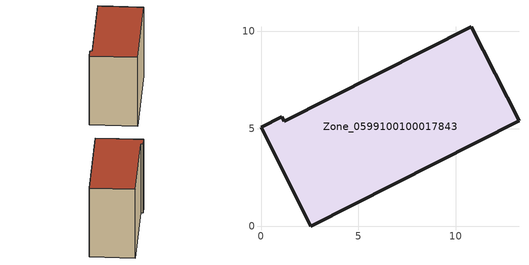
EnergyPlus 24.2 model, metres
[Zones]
Zone_0599100100017843
 floor ground (C_G): 2.56,0 0,5.06 1.06,5.61 1.18,5.37 10.79,10.22 13.23,5.41 z3.36
 wall outside (C_F): 2.56,0 13.23,5.41 10.79,10.22 1.18,5.37 1.06,5.61 0,5.06 2.56,0 z3.36:12.51
 roof outside (C_R): 0,5.06 2.56,0 13.23,5.41 10.79,10.22 1.18,5.37 1.06,5.61 z12.51
[BUILDING]
Pand.0599100100017843: North Axis=0; Terrain=City; Loads Convergence Tolerance Value=0.04; Temperature Convergence Tolerance Value=0.4; Solar Distribution=FullExterior; Maximum Number of Warmup Days=25; Minimum Number of Warmup Days=1
[Site:Location]
Rotterdam.The.Hague.AP_ZH_NLD Design_Conditions: Latitude=51.96; Longitude=4.45; Time Zone=1; Elevation=-4.5
[SITE:GROUNDTEMPERATURE:BUILDINGSURFACE]
18, 18, 18, 18, 18, 18, 18, 18, 18, 18, 18, 18
[MATERIAL] Thermal Absorptance=0.9; Solar Absorptance=0.7; Visible Absorptance=0.7
Name | Roughness | Thickness | Conductivity | Density | Specific Heat
G.TI.2015-2018 | MediumSmooth | 0.15 | 0.0428571 | 540 | 1210
F.TI.2015-2018 | Rough | 0.3 | 0.0666667 | 1920 | 840
R.TI.2015-2018 | MediumRough | 0.2 | 0.0333333 | 1500 | 1000
[CONSTRUCTION]
C_G: G.TI.2015-2018
C_F: F.TI.2015-2018
C_R: R.TI.2015-2018
[ZONE]
Zone_0599100100017843: Type=1; Multiplier=1; Ceiling Height=Autocalculate; Volume=Autocalculate; Floor Area=autocalculate; Part of Total Floor Area=Yes
[ZONEINFILTRATION:DESIGNFLOWRATE]
Infil_Zone_0599100100017843: Zone or ZoneList or Space or SpaceList=Zone_0599100100017843; Schedule=AlwaysOn; Design Flow Rate Calculation Method=Flow/Area; Flow Rate per Floor Area=0.0015; Constant Term Coefficient=1; Temperature Term Coefficient=0; Velocity Term Coefficient=0; Velocity Squared Term Coefficient=0
[HVACTEMPLATE:ZONE:IDEALLOADSAIRSYSTEM]
Zone_0599100100017843: Maximum Heating Supply Air Temperature=50; Minimum Cooling Supply Air Temperature=13; Maximum Heating Supply Air Humidity Ratio=0.0156; Minimum Cooling Supply Air Humidity Ratio=0.0077; Heating Limit=NoLimit; Cooling Limit=NoLimit; Dehumidification Control Type=ConstantSensibleHeatRatio; Cooling Sensible Heat Ratio=0.7; Dehumidification Setpoint=60; Humidification Control Type=None; Humidification Setpoint=30; Outdoor Air Method=None; Outdoor Air Flow Rate per Person=0.00944; Outdoor Air Flow Rate per Zone Floor Area=0; Outdoor Air Flow Rate per Zone=0; Demand Controlled Ventilation Type=None; Outdoor Air Economizer Type=NoEconomizer; Heat Recovery Type=None; Sensible Heat Recovery Effectiveness=0.7; Latent Heat Recovery Effectiveness=0.65
[ZONECONTROL:THERMOSTAT]
ThermostatControl_Zone_0599100100017843: Zone or ZoneList=Zone_0599100100017843; Control Type Schedule=DualSetpointControlType; Control 1=Thermostat_Zone_0599100100017843; Temperature Difference Between Cutout And Setpoint=0
[THERMOSTATSETPOINT:DUALSETPOINT]
Thermostat_Zone_0599100100017843: Heating Setpoint Temperature Schedule=HeatingSetpoint_Zone_0599100100017843; Cooling Setpoint Temperature Schedule=CoolingSetpoint_Zone_0599100100017843
[SCHEDULE:COMPACT]
HeatingSetpoint_Zone_0599100100017843: Through: 12/31, For: AllDays, Until: 24:00, 21
CoolingSetpoint_Zone_0599100100017843: Through: 12/31, For: AllDays, Until: 24:00, 24
DualSetpointControlType: Through: 12/31, For: AllDays, Until: 24:00, 4
AlwaysOn: Through: 12/31, For: AllDays, Until: 24:00, 1
